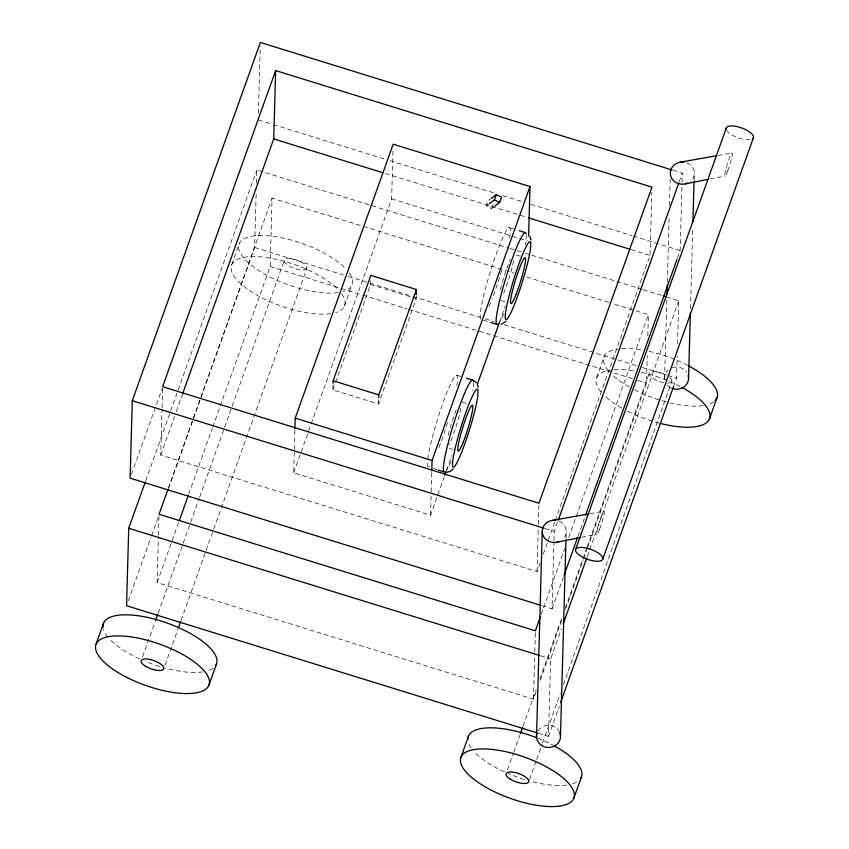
<?xml version="1.0" encoding="UTF-8"?>
<svg xmlns="http://www.w3.org/2000/svg" width="849" height="849" viewBox="0 0 849 849"><rect width="100%" height="100%" fill="white"/><g stroke="black" fill="none" stroke-linecap="round" stroke-linejoin="round"><path stroke-width="0.64" stroke-dasharray="4.25 3.18" d="M536.154 691.67L533.48 699.141L157.15 582.594L158.434 536.6M158.476 535.284L159.06 514.261M540.155 562.866L537.046 571.579L160.716 455.032L162 409.038M162.042 407.722L162.626 386.698M168.505 488.377L254.636 247.462L256.143 193.636M256.44 183.14L256.801 170.012L508.954 248.099M258.383 113.331L260.261 46.387M212.77 427.026L270.173 266.48L272.073 198.146L514.091 273.102M444.345 476.586L430.539 515.184L293.69 472.808L294.316 450.681M294.348 449.376L294.89 429.849M416.265 296.036L416.19 298.646L378.527 404.018L332.904 389.893L333.084 383.377M335.567 382.453L370.578 284.521L370.684 280.616M378.527 404.018L378.707 397.502M293.69 472.808L391.644 198.846L393.023 149.382M430.539 515.184L431.154 493.057M431.196 491.762L431.738 472.235M533.48 699.141L534.764 653.146M534.806 651.83L535.39 630.807M537.046 571.579L538.33 525.584M538.362 524.268L538.913 504.561M538.362 733.249L548.496 736.391L550.661 658.941L561.38 628.982M541.927 605.687L552.062 608.829L553.93 541.885M553.972 540.569L554.227 531.378L557.793 521.392M565.996 538.722L566.219 530.784M587.317 548.55L646.492 383.026L647.267 355.434M647.819 335.716L648.403 314.692L612.925 303.709M555.288 520.554L650.058 255.464L651.82 192.383M664.597 378.728L666.815 299.368M667.293 282.176L669.139 216.039M669.437 205.458L670.169 179.001M673.459 386.868L676.579 378.123L677.205 355.816M677.534 344.004L678.744 300.684L667.346 297.15M677.47 258.054L680.145 250.572L682.012 183.617M682.055 182.312L682.309 173.122L673.437 170.373M690.492 308.76L692.752 228.073M694.079 180.466L694.302 172.527M131.457 474.411L162.255 388.28M145.678 480.831L256.801 170.012M160.716 455.032L174.512 416.456M176.295 411.478L182.079 395.294M231.745 264.665L239.269 243.589M168.41 488.122L272.073 198.146M128.348 600.721L151.101 537.056M151.547 535.815L158.689 515.842M157.15 582.594L178.959 521.615M188.743 494.235L212.324 428.278M142.536 656.839L155.027 621.903M158.147 613.18L182.673 544.57M183.119 543.328L190.261 523.366M190.707 522.114L199.175 498.416M199.621 497.174L224.147 428.565M224.592 427.323L231.735 407.361M232.18 406.109L284.351 260.165M165.077 665.128L178.014 628.95M181.134 620.216L205.66 551.617M206.105 550.364L213.237 530.402M213.683 529.16L306.892 268.454A12.013 4.362 19.7 0 0 291.504 258.775A12.013 4.362 19.7 0 0 288.469 265.716A12.013 4.362 19.7 0 0 306.892 268.454M344.439 306.107L351.974 285.031M332.904 389.893L335.122 383.684M493.651 206.965L491.635 208.504L486.307 206.063L488.186 200.799L490.191 199.26M491.635 208.504L493.524 203.24M446.563 470.357L451.912 455.414M499.552 322.164L505.335 305.98M596.667 377.678L604.201 356.601M543.275 554.153L554.843 521.795M679.189 181.856L682.309 173.122M541.174 614.623L564.755 548.666M568.766 537.459L648.403 314.692M552.062 608.829L563.672 576.375M577.946 536.43L584.643 517.699M507.469 769.841L513.263 753.625M513.709 752.384L519.949 734.916M523.069 726.192L536.006 690.014M540.017 678.786L562.314 616.416M565.434 607.693L586.839 547.817M587.285 546.565L649.273 373.178M540.155 680.474L562.399 618.242M565.519 609.529L583.316 559.756M583.762 558.504L586.871 549.791M587.264 556.583L678.744 300.684M529.553 779.382L536.25 760.672M536.695 759.42L542.044 744.456M542.49 743.204L560.329 693.315M563.449 684.581L671.814 381.466M548.496 736.391L559.215 706.432M486.307 206.063L488.313 204.524M709.753 179.001L725.088 175.945M581.671 537.258L596.996 534.201M717.84 155.505L732.04 152.99M589.758 513.762L603.957 511.247M258.202 119.9L272.136 124.219M273.41 124.601L384.915 159.134M389.978 160.705L495.147 193.275M502.757 195.631L521.764 201.521M530.625 204.269L631.996 235.661M633.269 236.054L680.145 250.572M385.234 173.451L527.155 217.408M631.051 249.585L650.058 255.464M509.442 227.681L515.576 229.58M391.644 198.846L518.346 238.081M519.62 238.473L527.218 240.829M510.228 248.492L524.162 252.811M525.425 253.204L530.498 254.774M531.761 255.167L642.003 289.297M643.266 289.689L662.273 295.579M516.277 254.944L520.076 256.122M526.762 277.018L611.662 303.316M500.814 300.45L505.887 302.021M254.636 247.462L343.336 274.927M348.408 276.498L411.765 296.121M413.028 296.513L480.184 317.303M485.257 318.874L494.118 321.622M504.264 324.764L637.302 365.961M642.375 367.532L666.444 374.993M667.717 375.385L676.579 378.123M370.578 284.521L416.19 298.646M483.495 320.232L490.86 322.514M270.173 266.48L339.855 288.066M341.128 288.458L361.398 294.741M362.672 295.134L407.011 308.866M408.284 309.259L632.558 378.707M637.631 380.278L646.492 383.026M456.698 375.205L462.832 377.105M462.27 402.076L467.343 403.646M449.344 448.368L453.143 449.546M433.213 468.51L436.895 469.656M545.355 528.63L554.227 531.378M540.526 655.799L550.661 658.941M213.205 668.152A60.056 21.819 19.7 0 1 207.634 670.816M202.678 671.909A60.056 21.819 19.7 0 1 165.47 668.184M159.368 666.423A60.056 21.819 19.7 0 1 145.285 661.35M139.48 658.813A60.056 21.819 19.7 0 1 109.659 639.064M107.876 637.047A60.056 21.819 19.7 0 1 103.472 629.406M576.535 782.184A60.056 21.819 19.7 0 1 572.555 783.829M566.697 785.049A60.056 21.819 19.7 0 1 530.392 781.197M524.289 779.435A60.056 21.819 19.7 0 1 508.254 773.535M504.412 771.826A60.056 21.819 19.7 0 1 474.58 752.076M471.28 748.075A60.056 21.819 19.7 0 1 468.404 742.419M537.672 738.152A60.056 21.819 19.7 0 1 552.816 745.125M349.268 272.9A60.056 21.819 19.7 0 1 343.251 291.483M338.295 292.576A60.056 21.819 19.7 0 1 253.002 266.565A60.056 21.819 19.7 0 1 263.063 235.513A60.056 21.819 19.7 0 1 345.968 268.9M341.733 293.977A60.056 21.819 19.7 0 1 335.716 312.559M330.76 313.652A60.056 21.819 19.7 0 1 245.467 287.641A60.056 21.819 19.7 0 1 255.528 256.589A60.056 21.819 19.7 0 1 338.443 289.965M713.744 401.832A60.056 21.819 19.7 0 1 708.172 404.495M703.227 405.589A60.056 21.819 19.7 0 1 670.041 402.882M666.009 401.864A60.056 21.819 19.7 0 1 634.458 389.787M629.183 386.942A60.056 21.819 19.7 0 1 612.235 374.791M608.415 370.726A60.056 21.819 19.7 0 1 617.87 349.066M621.659 348.652A60.056 21.819 19.7 0 1 641.218 349.809M649.05 351.316A60.056 21.819 19.7 0 1 687.541 365.325M659.493 423.205A60.056 21.819 19.7 0 1 626.923 410.863M621.648 408.019A60.056 21.819 19.7 0 1 604.7 395.857M600.88 391.803A60.056 21.819 19.7 0 1 610.335 370.143M614.124 369.729A60.056 21.819 19.7 0 1 633.683 370.886M641.515 372.393A60.056 21.819 19.7 0 1 680.007 386.401M669.755 377.423A12.013 4.362 19.7 0 1 667.282 383.09M663.642 382.687A12.013 4.362 19.7 0 1 649.22 373.327A12.013 4.362 19.7 0 1 666.125 375.025M670.806 387.844A12.013 11.111 1.6 0 1 666.476 384.088M664.725 379.832A12.013 11.111 1.6 0 1 668.184 370.153M672.323 367.723A12.013 11.111 1.6 0 1 686.692 372.17M686.883 162.859A12.013 11.111 1.6 0 1 690.513 181.272M537.969 731A12.013 11.111 1.6 0 1 548.719 725.279A12.013 11.111 1.6 0 1 559.226 731.435M559.003 521.201A12.013 11.111 1.6 0 1 562.632 539.359M750.102 139.639A14.412 5.232 19.7 0 1 726.988 130.799M427.779 459.224A48.043 5.264 -72.8 0 1 446.447 393.713A48.043 5.264 -72.8 0 1 456.847 385.595M447.572 422.526A48.043 5.264 -72.8 0 1 438.328 449.068M429.615 466.345A48.043 5.264 -72.8 0 1 428.883 466.908M428.31 466.992A48.043 5.264 -72.8 0 1 427.546 461.442M473.498 382.421A48.043 5.264 -72.8 0 1 472.797 390.529M451.074 461.58A48.043 5.264 -72.8 0 1 446.425 470.24M460.816 408.39A24.016 2.632 -72.8 0 1 448.962 444.993M448.219 435.25A24.016 2.632 -72.8 0 1 456.221 410.078M480.619 319.118A48.043 5.264 -72.8 0 1 496.495 253.31A48.043 5.264 -72.8 0 1 509.071 241.095M501.717 270.406A48.043 5.264 -72.8 0 1 491.996 299.166M490.605 302.7A48.043 5.264 -72.8 0 1 488.313 308.134M526.242 234.908A48.043 5.264 -72.8 0 1 525.202 244.99M503.818 314.066A48.043 5.264 -72.8 0 1 499.17 322.726M513.56 260.876A24.016 2.632 -72.8 0 1 502.958 294.89M500.475 289.764A24.016 2.632 -72.8 0 1 510.334 259.338M727.816 170.713A12.013 1.316 -72.8 0 0 732.135 153A12.013 1.316 -72.8 0 0 725.736 169.694A12.013 1.316 -72.8 0 0 727.816 170.713M599.627 529.235A12.013 1.316 -72.8 0 0 604.085 511.278A12.013 1.316 -72.8 0 0 597.728 527.664A12.013 1.316 -72.8 0 0 599.627 529.235"/><path stroke-width="1.27" d="M145.232 482.083L128.719 528.269L126.554 605.719L537.099 732.857A12.013 11.111 1.6 0 0 548.762 747.502A12.013 11.111 1.6 0 0 559.724 732.485M672.175 169.98L260.367 42.45L132.285 400.707L130.12 478.157L540.664 605.295M182.514 394.053L273.728 138.928L275.638 70.584L651.968 187.13L538.956 503.245L162.626 386.698L275.638 70.584M294.932 428.554L295.219 418.143L393.172 144.181L530.009 186.557L528.63 236.022M333.084 383.377L333.158 380.776L370.833 275.405L416.445 289.53L416.307 294.741M378.707 397.502L378.781 394.902L416.445 289.53M431.78 470.93L432.067 460.519L530.009 186.557M536.515 736.985L542.235 531.973M560.489 735.796L565.954 540.038M666.953 294.072L667.218 284.818M688.571 377.529L690.386 312.729M692.933 221.462L694.036 181.782M505.452 313.801L505.346 314.777A39.118 4.287 -72.8 0 0 505.24 317.186L505.325 318.343A41.654 4.563 -72.8 0 0 507.511 318.63L507.882 318.163A39.075 4.287 -72.8 0 0 509.124 316.189L510.069 314.417A41.654 4.574 -72.8 0 0 515.746 301.204L519.503 290.719A41.675 4.574 -72.8 0 0 525.329 271.744L525.839 269.886A39.309 4.309 -72.8 0 0 527.675 262.787A41.251 4.521 -72.8 0 0 530.646 247.494L530.689 242.506M472.596 419.257L473.105 417.4A39.309 4.309 -72.8 0 0 474.931 410.3A41.251 4.521 -72.8 0 0 477.913 395.018L477.955 390.02A41.325 4.532 -72.8 0 0 475.482 390.646A39.33 4.309 -72.8 0 0 473.774 393.469L473.286 394.392A41.665 4.574 -72.8 0 0 467.619 407.605L466.992 409.239A39.065 4.287 -72.8 0 0 465.114 414.439L463.862 418.09A41.665 4.574 -72.8 0 0 458.025 437.065L455.287 447.699A41.643 4.563 -72.8 0 0 452.708 461.315L452.613 462.291A39.118 4.287 -72.8 0 0 452.496 464.7L452.581 465.857A41.654 4.563 -72.8 0 0 454.777 466.143L455.138 465.677A39.075 4.287 -72.8 0 0 456.391 463.703L457.335 461.941A41.654 4.574 -72.8 0 0 463.013 448.718L466.759 438.233A41.675 4.574 -72.8 0 0 472.585 419.257M96.128 643.998L103.652 622.922M167.964 489.364L159.06 514.261L535.39 630.807L540.282 617.117M179.404 520.373L188.298 495.476M155.473 620.661L157.702 614.421M178.46 627.698L180.688 621.468M208.822 685.44A60.056 21.819 19.7 0 0 131.871 637.015A60.056 21.819 19.7 0 0 116.727 671.708A60.056 21.819 19.7 0 0 208.822 685.44L216.357 664.364M489.321 203.76L494.341 199.918L496.23 194.654L501.557 197.085L499.679 202.359L494.649 206.201M444.791 475.334L446.118 471.598M477.287 384.438L499.106 323.416M461.049 757.011L468.584 735.934M558.239 520.14L678.744 183.108M564.118 575.123L577.5 537.672M585.534 515.205L677.024 259.306M575.654 549.367L726.341 127.881M520.395 733.674L522.623 727.434M563.163 623.983L586.818 557.825M602.705 559.311A14.412 5.232 19.7 0 0 584.229 547.69A14.412 5.232 19.7 0 0 580.599 556.01A14.412 5.232 19.7 0 0 602.705 559.311L753.392 137.825M560.552 702.685L673.459 386.868M573.744 798.453A60.056 21.819 19.7 0 0 496.792 750.028A60.056 21.819 19.7 0 0 481.648 784.72A60.056 21.819 19.7 0 0 573.744 798.453L581.278 777.376M709.361 419.119L716.896 398.043M505.972 321.368L501.175 324.445M453.239 468.881L450.373 471.269L447.009 472.224M491.2 198.496L496.23 194.654M685.398 183.872L708.48 179.256M580.398 537.513L557.315 542.129M680.42 162.138L716.556 155.738M552.338 520.395L588.474 513.995M273.728 138.928L382.697 172.665M528.418 217.8L629.788 249.192M519.248 230.726L525.382 232.626M663.547 295.972L666.072 296.757M490.86 322.514L496.994 324.414M466.515 378.24L472.649 380.14M333.158 380.776L378.781 394.902M295.219 418.143L432.067 460.519M438.116 470.038L444.25 471.938M132.285 400.707L544.092 528.237M128.719 528.269L539.264 655.407M494.341 199.918L499.679 202.359M474.23 380.925L476.416 382.697M529.967 236.415L531.039 239.864M477.531 384.618L478.295 387.388M103.09 627.655A60.056 21.819 19.7 0 1 164.706 622.19A60.056 21.819 19.7 0 1 215.582 665.743M553.994 745.762A60.056 21.819 19.7 0 1 580.514 778.756M467.905 739.001A60.056 21.819 19.7 0 1 536.674 737.76M688.433 365.792A60.056 21.819 19.7 0 1 715.081 400.686M682.076 387.505A60.056 21.819 19.7 0 1 708.883 420.053A60.056 21.819 19.7 0 1 660.501 423.46M688.189 375.322A12.013 11.111 1.6 0 1 684.421 386.582A12.013 11.111 1.6 0 1 671.803 388.301M687.711 183.066A12.013 11.111 1.6 0 1 670.466 174.894A12.013 11.111 1.6 0 1 683.944 162.117M559.629 541.322A12.013 11.111 1.6 0 1 542.384 533.161A12.013 11.111 1.6 0 1 555.862 520.373M726.298 129.441A14.412 5.232 19.7 0 1 741.962 128.05A14.412 5.232 19.7 0 1 752.246 138.981M444.834 471.842A48.043 5.264 -72.8 0 1 454.045 422.462A48.043 5.264 -72.8 0 1 473.36 381.275M498.299 323.766A48.043 5.264 -72.8 0 1 506.057 277.273A48.043 5.264 -72.8 0 1 526.093 233.762M530.689 242.517A41.325 4.532 -72.8 0 0 528.227 243.132A39.33 4.309 -72.8 0 0 526.507 245.945L526.03 246.868A41.665 4.574 -72.8 0 0 520.352 260.081L519.737 261.725A39.065 4.287 -72.8 0 0 517.858 266.926L516.606 270.566A41.665 4.574 -72.8 0 0 510.769 289.551L508.02 300.175A41.643 4.563 -72.8 0 0 505.452 313.801M510.249 779.127A12.013 4.362 19.7 0 0 528.662 781.876A12.013 4.362 19.7 0 0 513.274 772.187A12.013 4.362 19.7 0 0 510.249 779.127M145.317 666.115A12.013 4.362 19.7 0 0 163.74 668.863A12.013 4.362 19.7 0 0 148.352 659.174A12.013 4.362 19.7 0 0 145.317 666.115M463.236 442.106A24.016 2.632 -72.8 0 0 472.628 405.398A24.016 2.632 -72.8 0 0 460.073 436.98A24.016 2.632 -72.8 0 0 463.236 442.106M515.98 294.592A24.016 2.632 -72.8 0 0 525.361 257.873A24.016 2.632 -72.8 0 0 512.807 289.467A24.016 2.632 -72.8 0 0 515.98 294.592"/></g></svg>
